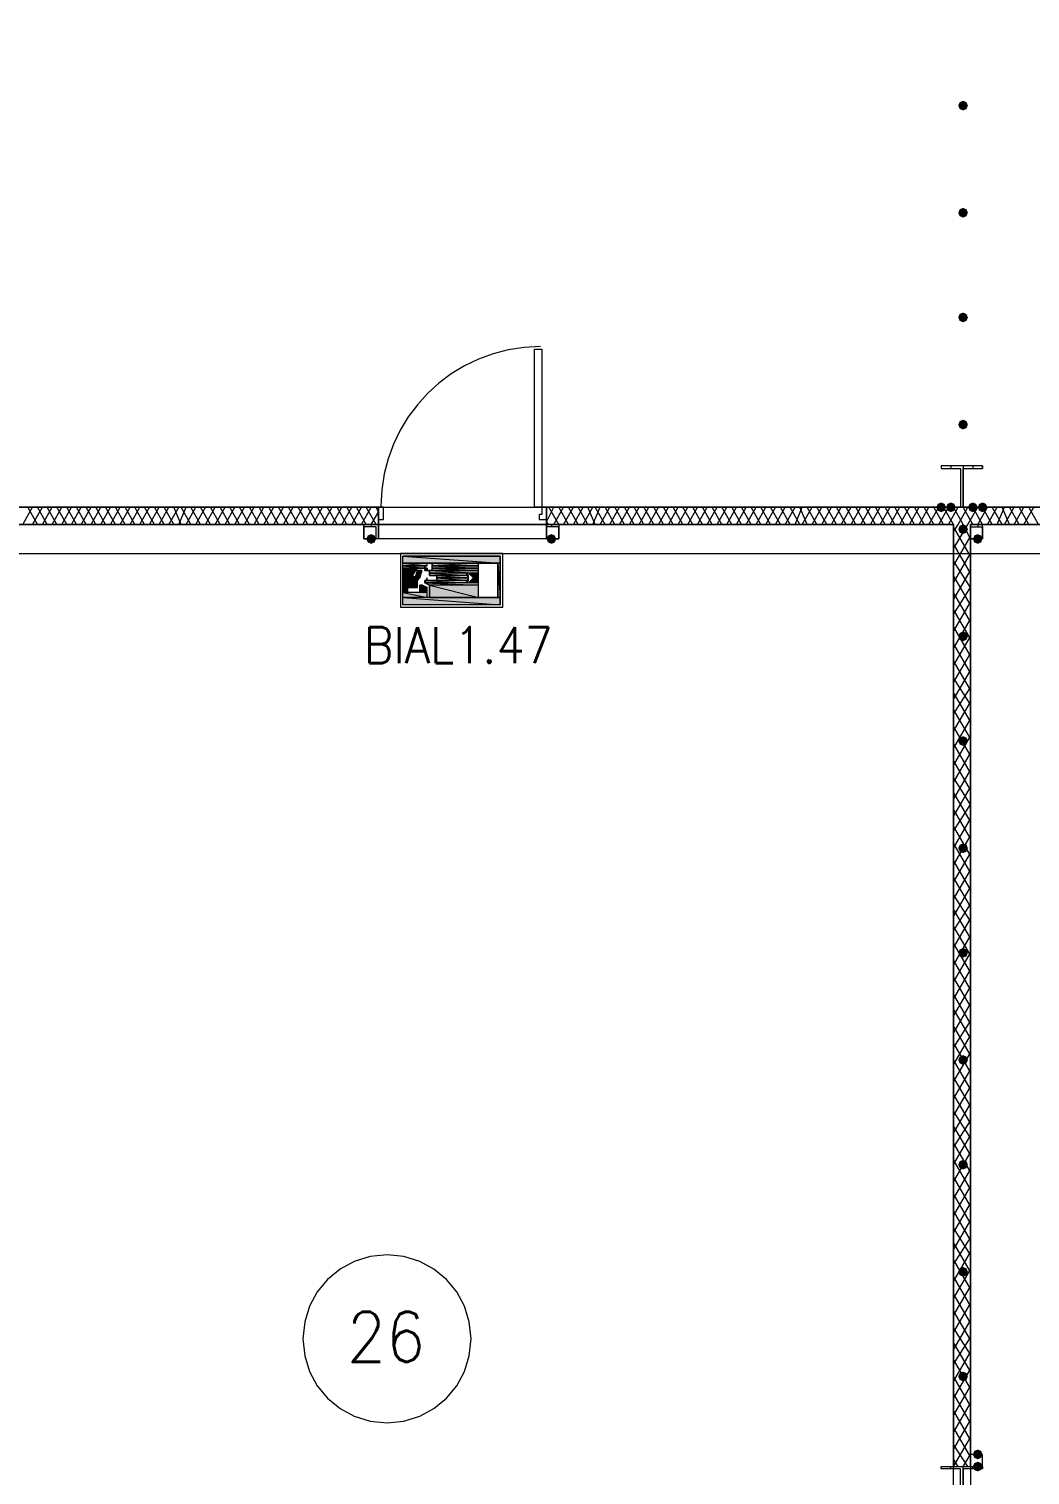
# Model space of a CAD drawing. Header units: millimetres. Extents: x 0 to 420, y 0 to 297.
# Drawn here: x 348.76 to 366.16, y 123.55 to 148.7 of the extents above; entities that cross this region are included whole.
import ezdxf

# ---------------------------------------------------------------- set-up
doc = ezdxf.new("R2010")
doc.units = ezdxf.units.MM
doc.styles.get("Standard").update_dxf_attribs({"font": 'STANDARD'})

msp = doc.modelspace()

# ---------------------------------------------------------------- hatches: boundary and pattern name
for color, points in [(7, [(365.082667, 147.362333), (365.057796, 147.302537), (364.998, 147.277667), (364.938204, 147.302537), (364.913333, 147.362333), (364.938204, 147.422129), (364.998, 147.447), (365.057796, 147.422129)]), (7, [(365.082667, 145.499667), (365.057796, 145.439871), (364.998, 145.415), (364.938204, 145.439871), (364.913333, 145.499667), (364.938204, 145.559462), (364.998, 145.584333), (365.057796, 145.559463)]), (7, [(365.082667, 143.679333), (365.057796, 143.619537), (364.998, 143.594667), (364.938204, 143.619537), (364.913333, 143.679333), (364.938204, 143.739129), (364.998, 143.764), (365.057796, 143.739129)]), (7, [(365.082667, 141.816667), (365.057796, 141.756871), (364.998, 141.732), (364.938204, 141.756871), (364.913333, 141.816667), (364.938204, 141.876462), (364.998, 141.901333), (365.057796, 141.876463)]), (7, [(364.701667, 140.377333), (364.676796, 140.317537), (364.617, 140.292667), (364.557204, 140.317537), (364.532333, 140.377333), (364.557204, 140.437129), (364.617, 140.462), (364.676796, 140.437129)]), (7, [(364.871, 140.377333), (364.846129, 140.317537), (364.786333, 140.292667), (364.726537, 140.317537), (364.701667, 140.377333), (364.726537, 140.437129), (364.786333, 140.462), (364.846129, 140.437129)]), (7, [(365.252, 140.377333), (365.227129, 140.317537), (365.167333, 140.292667), (365.107538, 140.317537), (365.082667, 140.377333), (365.107537, 140.437129), (365.167333, 140.462), (365.227129, 140.437129)]), (7, [(365.421333, 140.377333), (365.396462, 140.317537), (365.336667, 140.292667), (365.276871, 140.317537), (365.252, 140.377333), (365.276871, 140.437129), (365.336667, 140.462), (365.396462, 140.437129)]), (7, [(365.082667, 139.996333), (365.057796, 139.936537), (364.998, 139.911667), (364.938204, 139.936537), (364.913333, 139.996333), (364.938204, 140.056129), (364.998, 140.081), (365.057796, 140.056129)]), (7, [(354.795667, 139.827), (354.770796, 139.767204), (354.711, 139.742333), (354.651204, 139.767204), (354.626333, 139.827), (354.651204, 139.886796), (354.711, 139.911667), (354.770796, 139.886796)]), (7, [(357.928333, 139.827), (357.903462, 139.767204), (357.843667, 139.742333), (357.783871, 139.767204), (357.759, 139.827), (357.783871, 139.886796), (357.843667, 139.911667), (357.903462, 139.886796)]), (7, [(365.336667, 139.827), (365.311796, 139.767204), (365.252, 139.742333), (365.192204, 139.767204), (365.167333, 139.827), (365.192204, 139.886796), (365.252, 139.911667), (365.311796, 139.886796)]), (82, [(355.642334, 139.361333), (355.642334, 139.318999)]), (82, [(355.727, 139.276666), (355.769334, 139.276666)]), (82, [(355.557667, 139.022666), (355.6, 139.022666)]), (7, [(365.082667, 138.133667), (365.057796, 138.073871), (364.998, 138.049), (364.938204, 138.073871), (364.913333, 138.133667), (364.938204, 138.193462), (364.998, 138.218333), (365.057796, 138.193463)]), (7, [(365.082667, 136.313333), (365.057796, 136.253537), (364.998, 136.228667), (364.938204, 136.253537), (364.913333, 136.313333), (364.938204, 136.373129), (364.998, 136.398), (365.057796, 136.373129)]), (7, [(365.082667, 134.450667), (365.057796, 134.390871), (364.998, 134.366), (364.938204, 134.390871), (364.913333, 134.450667), (364.938204, 134.510462), (364.998, 134.535333), (365.057796, 134.510463)]), (7, [(365.082667, 132.630333), (365.057796, 132.570538), (364.998, 132.545667), (364.938204, 132.570538), (364.913333, 132.630333), (364.938204, 132.690129), (364.998, 132.715), (365.057796, 132.690129)]), (7, [(365.082667, 130.767667), (365.057796, 130.707871), (364.998, 130.683), (364.938204, 130.707871), (364.913333, 130.767667), (364.938204, 130.827462), (364.998, 130.852333), (365.057796, 130.827463)]), (7, [(365.082667, 128.947333), (365.057796, 128.887538), (364.998, 128.862667), (364.938204, 128.887538), (364.913333, 128.947333), (364.938204, 129.007129), (364.998, 129.032), (365.057796, 129.007129)]), (7, [(365.082667, 127.084667), (365.057796, 127.024871), (364.998, 127), (364.938204, 127.024871), (364.913333, 127.084667), (364.938204, 127.144462), (364.998, 127.169333), (365.057796, 127.144463)]), (7, [(365.082667, 125.264333), (365.057796, 125.204537), (364.998, 125.179667), (364.938204, 125.204537), (364.913333, 125.264333), (364.938204, 125.324129), (364.998, 125.349), (365.057796, 125.324129)]), (7, [(365.336667, 123.909667), (365.311796, 123.849871), (365.252, 123.825), (365.192204, 123.849871), (365.167333, 123.909667), (365.192204, 123.969462), (365.252, 123.994333), (365.311796, 123.969463)]), (7, [(365.336667, 123.698), (365.311796, 123.638204), (365.252, 123.613333), (365.192204, 123.638204), (365.167333, 123.698), (365.192204, 123.757796), (365.252, 123.782667), (365.311796, 123.757796)])]:
    msp.add_hatch(color=color).paths.add_polyline_path(points, flags=0)
h = msp.add_hatch(color=82)
h.paths.add_polyline_path([(356.954667, 139.530666), (355.261334, 139.530666), (356.954667, 139.403666)], flags=0)
h.paths.add_polyline_path([(355.261334, 139.530666), (356.954667, 139.403666), (355.261334, 139.403666)], flags=0)
h = msp.add_hatch(color=82)
h.paths.add_polyline_path([(355.261334, 139.403666), (356.573667, 139.403666)], flags=0)
h.paths.add_polyline_path([(356.573667, 139.403666), (355.261334, 139.403666)], flags=0)
h = msp.add_hatch(color=82)
h.paths.add_polyline_path([(355.261334, 139.403666), (355.727, 139.403666)], flags=0)
h.paths.add_polyline_path([(355.727, 139.403666), (355.261334, 139.403666)], flags=0)
h.paths.add_polyline_path([(355.727, 139.403666), (355.261334, 139.403666)], flags=0)
h.paths.add_polyline_path([(355.261334, 139.403666), (355.727, 139.403666)], flags=0)
h = msp.add_hatch(color=82)
h.paths.add_polyline_path([(355.684667, 139.403666), (355.261334, 139.403666), (355.684667, 139.361333)], flags=0)
h.paths.add_polyline_path([(355.261334, 139.403666), (355.684667, 139.361333), (355.261334, 139.361333)], flags=0)
h = msp.add_hatch(color=82)
h.paths.add_polyline_path([(355.642334, 139.361333), (355.261334, 139.361333)], flags=0)
h.paths.add_polyline_path([(355.642334, 139.361333), (355.261334, 139.361333), (355.684667, 139.361333)], flags=0)
h = msp.add_hatch(color=82)
h.paths.add_polyline_path([(355.261334, 139.361333), (355.642334, 139.361333)], flags=0)
h.paths.add_polyline_path([(355.642334, 139.361333), (355.261334, 139.361333)], flags=0)
h = msp.add_hatch(color=82)
h.paths.add_polyline_path([(355.642334, 139.361333), (355.261334, 139.361333), (355.642334, 139.318999)], flags=0)
h.paths.add_polyline_path([(355.261334, 139.361333), (355.642334, 139.318999), (355.261334, 139.318999)], flags=0)
h = msp.add_hatch(color=82)
h.paths.add_polyline_path([(355.261334, 139.318999), (355.642334, 139.318999)], flags=0)
h.paths.add_polyline_path([(355.642334, 139.318999), (355.261334, 139.318999)], flags=0)
h = msp.add_hatch(color=82)
h.paths.add_polyline_path([(355.515334, 139.318999), (355.261334, 139.318999), (355.430667, 139.191999)], flags=0)
h.paths.add_polyline_path([(355.261334, 139.318999), (355.430667, 139.191999), (355.261334, 139.191999)], flags=0)
h = msp.add_hatch(color=82)
h.paths.add_polyline_path([(355.642334, 139.318999), (355.684667, 139.318999)], flags=0)
h.paths.add_polyline_path([(355.684667, 139.318999), (355.642334, 139.318999)], flags=0)
h.paths.add_polyline_path([(355.684667, 139.318999), (355.642334, 139.318999)], flags=0)
h.paths.add_polyline_path([(355.642334, 139.318999), (355.684667, 139.318999)], flags=0)
h.paths.add_polyline_path([(355.684667, 139.318999), (355.642334, 139.318999)], flags=0)
h.paths.add_polyline_path([(355.684667, 139.318999), (355.642334, 139.318999)], flags=0)
h = msp.add_hatch(color=82)
h.paths.add_polyline_path([(355.684667, 139.318999), (355.642334, 139.318999), (355.684667, 139.276666)], flags=0)
h.paths.add_polyline_path([(355.642334, 139.318999), (355.684667, 139.276666), (355.642334, 139.276666)], flags=0)
h = msp.add_hatch(color=82)
h.paths.add_polyline_path([(355.684667, 139.318999), (355.684667, 139.276666)], flags=0)
h.paths.add_polyline_path([(355.684667, 139.276666), (355.684667, 139.318999)], flags=0)
h = msp.add_hatch(color=82)
h.paths.add_polyline_path([(355.727, 139.403666), (356.573667, 139.403666)], flags=0)
h.paths.add_polyline_path([(356.573667, 139.403666), (355.727, 139.403666)], flags=0)
h = msp.add_hatch(color=82)
h.paths.add_polyline_path([(355.727, 139.403666), (356.573667, 139.403666)], flags=0)
h.paths.add_polyline_path([(356.573667, 139.403666), (355.727, 139.403666)], flags=0)
h = msp.add_hatch(color=82)
h.paths.add_polyline_path([(355.769334, 139.403666), (356.573667, 139.403666)], flags=0)
h.paths.add_polyline_path([(356.573667, 139.403666), (355.769334, 139.403666)], flags=0)
h = msp.add_hatch(color=82)
h.paths.add_polyline_path([(356.573667, 139.403666), (355.769334, 139.403666), (356.573667, 139.361333)], flags=0)
h.paths.add_polyline_path([(355.769334, 139.403666), (356.573667, 139.361333), (355.769334, 139.361333)], flags=0)
h = msp.add_hatch(color=82)
h.paths.add_polyline_path([(355.769334, 139.361333), (356.573667, 139.361333)], flags=0)
h.paths.add_polyline_path([(356.573667, 139.361333), (355.769334, 139.361333)], flags=0)
h = msp.add_hatch(color=82)
h.paths.add_polyline_path([(355.769334, 139.361333), (356.573667, 139.361333)], flags=0)
h.paths.add_polyline_path([(356.573667, 139.361333), (355.769334, 139.361333)], flags=0)
h = msp.add_hatch(color=82)
h.paths.add_polyline_path([(355.769334, 139.361333), (356.573667, 139.361333)], flags=0)
h.paths.add_polyline_path([(356.573667, 139.361333), (355.769334, 139.361333)], flags=0)
h = msp.add_hatch(color=82)
h.paths.add_polyline_path([(356.573667, 139.361333), (355.769334, 139.361333), (356.573667, 139.318999)], flags=0)
h.paths.add_polyline_path([(355.769334, 139.361333), (356.573667, 139.318999), (355.769334, 139.318999)], flags=0)
h = msp.add_hatch(color=82)
h.paths.add_polyline_path([(355.769334, 139.318999), (356.573667, 139.318999)], flags=0)
h.paths.add_polyline_path([(356.573667, 139.318999), (355.769334, 139.318999)], flags=0)
h = msp.add_hatch(color=82)
h.paths.add_polyline_path([(355.769334, 139.318999), (356.573667, 139.318999)], flags=0)
h.paths.add_polyline_path([(356.573667, 139.318999), (355.769334, 139.318999)], flags=0)
h = msp.add_hatch(color=82)
h.paths.add_polyline_path([(355.769334, 139.318999), (356.573667, 139.318999)], flags=0)
h.paths.add_polyline_path([(356.573667, 139.318999), (355.769334, 139.318999)], flags=0)
h = msp.add_hatch(color=82)
h.paths.add_polyline_path([(355.769334, 139.318999), (356.573667, 139.318999)], flags=0)
h.paths.add_polyline_path([(356.573667, 139.318999), (355.769334, 139.318999)], flags=0)
h = msp.add_hatch(color=82)
h.paths.add_polyline_path([(355.769334, 139.318999), (356.573667, 139.318999)], flags=0)
h.paths.add_polyline_path([(356.573667, 139.318999), (355.769334, 139.318999)], flags=0)
h = msp.add_hatch(color=82)
h.paths.add_polyline_path([(356.573667, 139.318999), (355.769334, 139.318999), (356.573667, 139.276666)], flags=0)
h.paths.add_polyline_path([(355.769334, 139.318999), (356.573667, 139.276666), (355.769334, 139.276666)], flags=0)
h = msp.add_hatch(color=82)
h.paths.add_polyline_path([(355.769334, 139.318999), (355.769334, 139.276666)], flags=0)
h.paths.add_polyline_path([(355.769334, 139.276666), (355.769334, 139.318999)], flags=0)
h = msp.add_hatch(color=82)
h.paths.add_polyline_path([(356.954667, 139.403666), (356.912334, 139.403666), (356.954667, 138.810999)], flags=0)
h.paths.add_polyline_path([(356.912334, 139.403666), (356.954667, 138.810999), (356.912334, 138.810999)], flags=0)
h = msp.add_hatch(color=82)
h.paths.add_polyline_path([(355.430667, 139.191999), (355.261334, 139.191999), (355.473, 139.149666)], flags=0)
h.paths.add_polyline_path([(355.261334, 139.191999), (355.473, 139.149666), (355.261334, 139.149666)], flags=0)
h = msp.add_hatch(color=82)
h.paths.add_polyline_path([(355.557667, 139.149666), (355.261334, 139.149666), (355.515334, 139.107333)], flags=0)
h.paths.add_polyline_path([(355.261334, 139.149666), (355.515334, 139.107333), (355.261334, 139.107333)], flags=0)
h = msp.add_hatch(color=82)
h.paths.add_polyline_path([(355.515334, 139.107333), (355.261334, 139.107333), (355.515334, 138.980333)], flags=0)
h.paths.add_polyline_path([(355.261334, 139.107333), (355.515334, 138.980333), (355.261334, 138.980333)], flags=0)
h = msp.add_hatch(color=82)
h.paths.add_polyline_path([(355.6, 139.276666), (355.515334, 139.276666), (355.557667, 139.149666)], flags=0)
h.paths.add_polyline_path([(355.515334, 139.276666), (355.557667, 139.149666), (355.473, 139.149666)], flags=0)
h = msp.add_hatch(color=82)
h.paths.add_polyline_path([(355.642334, 139.276666), (355.684667, 139.276666)], flags=0)
h.paths.add_polyline_path([(355.684667, 139.276666), (355.642334, 139.276666)], flags=0)
h = msp.add_hatch(color=82)
h.paths.add_polyline_path([(355.642334, 139.276666), (355.684667, 139.276666)], flags=0)
h.paths.add_polyline_path([(355.684667, 139.276666), (355.642334, 139.276666)], flags=0)
h = msp.add_hatch(color=82)
h.paths.add_polyline_path([(355.642334, 139.276666), (355.684667, 139.276666)], flags=0)
h.paths.add_polyline_path([(355.684667, 139.276666), (355.642334, 139.276666)], flags=0)
h = msp.add_hatch(color=82)
h.paths.add_polyline_path([(356.404334, 139.107333), (355.642334, 139.107333), (356.362, 139.064999)], flags=0)
h.paths.add_polyline_path([(355.642334, 139.107333), (356.362, 139.064999), (355.642334, 139.064999)], flags=0)
h = msp.add_hatch(color=82)
h.paths.add_polyline_path([(356.573667, 139.064999), (355.642334, 139.064999), (356.573667, 139.022666)], flags=0)
h.paths.add_polyline_path([(355.642334, 139.064999), (356.573667, 139.022666), (355.727, 139.022666)], flags=0)
h = msp.add_hatch(color=82)
h.paths.add_polyline_path([(355.684667, 139.276666), (356.573667, 139.276666)], flags=0)
h.paths.add_polyline_path([(356.573667, 139.276666), (355.684667, 139.276666)], flags=0)
h = msp.add_hatch(color=82)
h.paths.add_polyline_path([(355.727, 139.276666), (356.573667, 139.276666)], flags=0)
h.paths.add_polyline_path([(356.573667, 139.276666), (355.727, 139.276666)], flags=0)
h = msp.add_hatch(color=82)
h.paths.add_polyline_path([(356.573667, 139.276666), (355.727, 139.276666), (356.573667, 139.234333)], flags=0)
h.paths.add_polyline_path([(355.727, 139.276666), (356.573667, 139.234333), (355.727, 139.234333)], flags=0)
h = msp.add_hatch(color=82)
h.paths.add_polyline_path([(356.362, 139.234333), (355.727, 139.234333), (356.404334, 139.191999)], flags=0)
h.paths.add_polyline_path([(355.727, 139.234333), (356.404334, 139.191999), (355.727, 139.191999)], flags=0)
h = msp.add_hatch(color=82)
h.paths.add_polyline_path([(355.769334, 139.276666), (356.573667, 139.276666)], flags=0)
h.paths.add_polyline_path([(356.573667, 139.276666), (355.769334, 139.276666)], flags=0)
h = msp.add_hatch(color=82)
h.paths.add_polyline_path([(355.769334, 139.276666), (356.573667, 139.276666)], flags=0)
h.paths.add_polyline_path([(356.573667, 139.276666), (355.769334, 139.276666)], flags=0)
h = msp.add_hatch(color=82)
h.paths.add_polyline_path([(355.769334, 139.276666), (356.573667, 139.276666)], flags=0)
h.paths.add_polyline_path([(356.573667, 139.276666), (355.769334, 139.276666)], flags=0)
h = msp.add_hatch(color=82)
h.paths.add_polyline_path([(356.404334, 139.191999), (355.854, 139.191999), (356.404334, 139.149666)], flags=0)
h.paths.add_polyline_path([(355.854, 139.191999), (356.404334, 139.149666), (355.854, 139.149666)], flags=0)
h = msp.add_hatch(color=82)
h.paths.add_polyline_path([(355.854, 139.149666), (355.896334, 139.149666)], flags=0)
h.paths.add_polyline_path([(355.896334, 139.149666), (355.854, 139.149666)], flags=0)
h = msp.add_hatch(color=82)
h.paths.add_polyline_path([(356.404334, 139.149666), (355.854, 139.149666), (356.404334, 139.107333)], flags=0)
h.paths.add_polyline_path([(355.854, 139.149666), (356.404334, 139.107333), (355.854, 139.107333)], flags=0)
h = msp.add_hatch(color=82)
h.paths.add_polyline_path([(356.573667, 139.234333), (356.404334, 139.234333), (356.573667, 139.149666)], flags=0)
h.paths.add_polyline_path([(356.404334, 139.234333), (356.573667, 139.149666), (356.489, 139.149666)], flags=0)
h = msp.add_hatch(color=82)
h.paths.add_polyline_path([(356.573667, 139.149666), (356.489, 139.149666), (356.573667, 139.064999)], flags=0)
h.paths.add_polyline_path([(356.489, 139.149666), (356.573667, 139.064999), (356.404334, 139.064999)], flags=0)
h = msp.add_hatch(color=82)
h.paths.add_polyline_path([(355.346, 138.980333), (355.261334, 138.980333), (355.346, 138.895666)], flags=0)
h.paths.add_polyline_path([(355.261334, 138.980333), (355.346, 138.895666), (355.261334, 138.895666)], flags=0)
h = msp.add_hatch(color=82)
h.paths.add_polyline_path([(355.684667, 138.895666), (355.261334, 138.895666), (355.684667, 138.810999)], flags=0)
h.paths.add_polyline_path([(355.261334, 138.895666), (355.684667, 138.810999), (355.261334, 138.810999)], flags=0)
h = msp.add_hatch(color=82)
h.paths.add_polyline_path([(356.954667, 138.810999), (355.261334, 138.810999), (356.954667, 138.683999)], flags=0)
h.paths.add_polyline_path([(355.261334, 138.810999), (356.954667, 138.683999), (355.261334, 138.683999)], flags=0)
h = msp.add_hatch(color=82)
h.paths.add_polyline_path([(355.6, 139.022666), (355.557667, 139.022666), (355.684667, 138.980333)], flags=0)
h.paths.add_polyline_path([(355.557667, 139.022666), (355.684667, 138.980333), (355.557667, 138.980333)], flags=0)
h = msp.add_hatch(color=82)
h.paths.add_polyline_path([(355.684667, 138.980333), (355.557667, 138.980333), (355.684667, 138.895666)], flags=0)
h.paths.add_polyline_path([(355.557667, 138.980333), (355.684667, 138.895666), (355.557667, 138.895666)], flags=0)
h = msp.add_hatch(color=82)
h.paths.add_polyline_path([(356.573667, 139.022666), (355.727, 139.022666), (356.573667, 138.810999)], flags=0)
h.paths.add_polyline_path([(355.727, 139.022666), (356.573667, 138.810999), (355.727, 138.810999)], flags=0)
h = msp.add_hatch(color=82)
h.paths.add_polyline_path([(355.727, 138.810999), (356.954667, 138.810999)], flags=0)
h.paths.add_polyline_path([(356.954667, 138.810999), (355.727, 138.810999)], flags=0)

# ---------------------------------------------------------------- linework, layer by layer
at = {"color": 5, "lineweight": 0}
msp.add_lwpolyline([(124.290668, 139.572999), (235.669667, 139.572999), (242.146667, 139.572999), (242.146667, 143.086666), (261.831667, 143.086666), (261.831667, 139.572999), (374.607667, 139.572999), (379.857, 139.572999), (379.857, 188.467999), (268.224001, 188.467999), (261.958667, 188.467999), (261.958667, 184.869666)], dxfattribs=at)
at = {"color": 8, "lineweight": 0}
msp.add_lwpolyline([(381.719667, 140.377333), (381.719667, 187.452), (260.265333, 187.452), (260.265333, 140.377333)], close=True, dxfattribs=at)
at = {"color": 7, "lineweight": 0}
for points in [[(357.653167, 143.171333), (357.369658, 143.157018), (357.09434, 143.115), (356.828605, 143.046674), (356.573849, 142.953432), (356.331463, 142.83667), (356.102843, 142.697781), (355.889381, 142.538158), (355.692472, 142.359195), (355.513509, 142.162286), (355.353886, 141.948824), (355.214996, 141.720204), (355.098234, 141.477818), (355.004993, 141.223061), (354.936667, 140.957327), (354.894649, 140.682009), (354.880333, 140.3985)], [(364.617, 141.097), (364.617, 141.054667)], [(364.786333, 141.097), (364.786333, 141.054667)], [(364.998, 141.097), (364.998, 140.377333)], [(365.167333, 141.097), (365.167333, 141.054667)], [(365.336667, 141.097), (365.336667, 141.054667)], [(354.838, 140.377333), (340.36, 140.377333)], [(348.657333, 140.081), (348.826667, 140.377333)], [(348.911333, 140.081), (348.742, 140.377333)], [(348.826667, 140.081), (348.996, 140.377333)], [(349.080667, 140.081), (348.911333, 140.377333)], [(348.996, 140.081), (349.165333, 140.377333)], [(349.25, 140.081), (349.080667, 140.377333)], [(349.165333, 140.081), (349.334667, 140.377333)], [(349.419333, 140.081), (349.25, 140.377333)], [(349.334667, 140.081), (349.504, 140.377333)], [(349.588667, 140.081), (349.419333, 140.377333)], [(349.504, 140.081), (349.673333, 140.377333)], [(349.758, 140.081), (349.588667, 140.377333)], [(349.673333, 140.081), (349.842667, 140.377333)], [(349.927333, 140.081), (349.758, 140.377333)], [(349.842667, 140.081), (350.012, 140.377333)], [(350.096667, 140.081), (349.927333, 140.377333)], [(350.012, 140.081), (350.181333, 140.377333)], [(350.266, 140.081), (350.096667, 140.377333)], [(350.181333, 140.081), (350.350667, 140.377333)], [(350.435333, 140.081), (350.266, 140.377333)], [(350.350667, 140.081), (350.52, 140.377333)], [(350.604667, 140.081), (350.435333, 140.377333)], [(350.52, 140.081), (350.689333, 140.377333)], [(350.774, 140.081), (350.604667, 140.377333)], [(350.689333, 140.081), (350.858667, 140.377333)], [(350.943333, 140.081), (350.774, 140.377333)], [(350.858667, 140.081), (351.028, 140.377333)], [(351.112667, 140.081), (350.943333, 140.377333)], [(351.028, 140.081), (351.197333, 140.377333)], [(351.282, 140.081), (351.112667, 140.377333)], [(351.197333, 140.081), (351.366667, 140.377333)], [(351.409, 140.081), (351.282, 140.377333)], [(351.366667, 140.081), (351.493667, 140.377333)], [(351.578333, 140.081), (351.409, 140.377333)], [(351.493667, 140.081), (351.663, 140.377333)], [(351.747667, 140.081), (351.578333, 140.377333)], [(351.663, 140.081), (351.832333, 140.377333)], [(351.917, 140.081), (351.747667, 140.377333)], [(351.832333, 140.081), (352.001667, 140.377333)], [(352.086333, 140.081), (351.917, 140.377333)], [(352.001667, 140.081), (352.171, 140.377333)], [(352.255667, 140.081), (352.086333, 140.377333)], [(352.171, 140.081), (352.340333, 140.377333)], [(352.425, 140.081), (352.255667, 140.377333)], [(352.340333, 140.081), (352.509667, 140.377333)], [(352.594333, 140.081), (352.425, 140.377333)], [(352.509667, 140.081), (352.679, 140.377333)], [(352.763667, 140.081), (352.594333, 140.377333)], [(352.679, 140.081), (352.848333, 140.377333)], [(352.933, 140.081), (352.763667, 140.377333)], [(352.848333, 140.081), (353.017667, 140.377333)], [(353.102333, 140.081), (352.933, 140.377333)], [(353.017667, 140.081), (353.187, 140.377333)], [(353.271667, 140.081), (353.102333, 140.377333)], [(353.187, 140.081), (353.356333, 140.377333)], [(353.441, 140.081), (353.271667, 140.377333)], [(353.356333, 140.081), (353.525667, 140.377333)], [(353.610333, 140.081), (353.441, 140.377333)], [(353.525667, 140.081), (353.695, 140.377333)], [(353.779667, 140.081), (353.610333, 140.377333)], [(353.695, 140.081), (353.864333, 140.377333)], [(353.949, 140.081), (353.779667, 140.377333)], [(353.864333, 140.081), (354.033667, 140.377333)], [(354.118333, 140.081), (353.949, 140.377333)], [(354.033667, 140.081), (354.203, 140.377333)], [(354.287667, 140.081), (354.118333, 140.377333)], [(354.203, 140.081), (354.372333, 140.377333)], [(354.457, 140.081), (354.287667, 140.377333)], [(354.372333, 140.081), (354.541667, 140.377333)], [(354.626333, 140.081), (354.457, 140.377333)], [(354.541667, 140.081), (354.711, 140.377333)], [(354.795667, 140.081), (354.626333, 140.377333)], [(354.838, 140.292667), (354.795667, 140.377333)], [(354.838, 140.377333), (354.838, 140.165667), (354.838, 140.081)], [(354.838, 140.081), (354.838, 140.165667), (354.838, 140.377333), (354.838, 140.165667)], [(357.759, 140.123333), (357.886, 140.377333)], [(357.759, 140.377333), (357.759, 140.165667), (357.759, 140.081)], [(357.759, 140.081), (357.759, 140.165667), (357.759, 140.377333), (357.759, 140.165667)], [(372.194667, 140.377333), (357.759, 140.377333)], [(357.970667, 140.081), (357.801333, 140.377333)], [(357.886, 140.081), (358.055333, 140.377333)], [(358.14, 140.081), (357.970667, 140.377333)], [(358.055333, 140.081), (358.224667, 140.377333)], [(358.309333, 140.081), (358.14, 140.377333)], [(358.224667, 140.081), (358.394, 140.377333)], [(358.478667, 140.081), (358.309333, 140.377333)], [(358.394, 140.081), (358.563333, 140.377333)], [(358.605667, 140.081), (358.478667, 140.377333)], [(358.563333, 140.081), (358.690333, 140.377333)], [(358.775, 140.081), (358.605667, 140.377333)], [(358.690333, 140.081), (358.859667, 140.377333)], [(358.944333, 140.081), (358.775, 140.377333)], [(358.859667, 140.081), (359.029, 140.377333)], [(359.113667, 140.081), (358.944333, 140.377333)], [(359.029, 140.081), (359.198333, 140.377333)], [(359.283, 140.081), (359.113667, 140.377333)], [(359.198333, 140.081), (359.367667, 140.377333)], [(359.452333, 140.081), (359.283, 140.377333)], [(359.367667, 140.081), (359.537, 140.377333)], [(359.621667, 140.081), (359.452333, 140.377333)], [(359.537, 140.081), (359.706333, 140.377333)], [(359.791, 140.081), (359.621667, 140.377333)], [(359.706333, 140.081), (359.875667, 140.377333)], [(359.960333, 140.081), (359.791, 140.377333)], [(359.875667, 140.081), (360.045, 140.377333)], [(360.129667, 140.081), (359.960333, 140.377333)], [(360.045, 140.081), (360.214333, 140.377333)], [(360.299, 140.081), (360.129667, 140.377333)], [(360.214333, 140.081), (360.383667, 140.377333)], [(360.468333, 140.081), (360.299, 140.377333)], [(360.383667, 140.081), (360.553, 140.377333)], [(360.637667, 140.081), (360.468333, 140.377333)], [(360.553, 140.081), (360.722333, 140.377333)], [(360.807, 140.081), (360.637667, 140.377333)], [(360.722333, 140.081), (360.891667, 140.377333)], [(360.976333, 140.081), (360.807, 140.377333)], [(360.891667, 140.081), (361.061, 140.377333)], [(361.145667, 140.081), (360.976333, 140.377333)], [(361.061, 140.081), (361.230333, 140.377333)], [(361.315, 140.081), (361.145667, 140.377333)], [(361.230333, 140.081), (361.399667, 140.377333)], [(361.484333, 140.081), (361.315, 140.377333)], [(361.399667, 140.081), (361.569, 140.377333)], [(361.653667, 140.081), (361.484333, 140.377333)], [(361.569, 140.081), (361.738333, 140.377333)], [(361.823, 140.081), (361.653667, 140.377333)], [(361.738333, 140.081), (361.907667, 140.377333)], [(361.992333, 140.081), (361.823, 140.377333)], [(361.907667, 140.081), (362.077, 140.377333)], [(362.161667, 140.081), (361.992333, 140.377333)], [(362.077, 140.081), (362.204, 140.377333)], [(362.288667, 140.081), (362.161667, 140.377333)], [(362.204, 140.081), (362.373333, 140.377333)], [(362.458, 140.081), (362.288667, 140.377333)], [(362.373333, 140.081), (362.542667, 140.377333)], [(362.627333, 140.081), (362.458, 140.377333)], [(362.542667, 140.081), (362.712, 140.377333)], [(362.796667, 140.081), (362.627333, 140.377333)], [(362.712, 140.081), (362.881333, 140.377333)], [(362.966, 140.081), (362.796667, 140.377333)], [(362.881333, 140.081), (363.050667, 140.377333)], [(363.135333, 140.081), (362.966, 140.377333)], [(363.050667, 140.081), (363.22, 140.377333)], [(363.304667, 140.081), (363.135333, 140.377333)], [(363.22, 140.081), (363.389333, 140.377333)], [(363.474, 140.081), (363.304667, 140.377333)], [(363.389333, 140.081), (363.558667, 140.377333)], [(363.643333, 140.081), (363.474, 140.377333)], [(363.558667, 140.081), (363.728, 140.377333)], [(363.812667, 140.081), (363.643333, 140.377333)], [(363.728, 140.081), (363.897333, 140.377333)], [(363.982, 140.081), (363.812667, 140.377333)], [(363.897333, 140.081), (364.066667, 140.377333)], [(364.151333, 140.081), (363.982, 140.377333)], [(364.066667, 140.081), (364.236, 140.377333)], [(364.320667, 140.081), (364.151333, 140.377333)], [(364.236, 140.081), (364.405333, 140.377333)], [(364.49, 140.081), (364.320667, 140.377333)], [(364.405333, 140.081), (364.574667, 140.377333)], [(364.659333, 140.081), (364.49, 140.377333)], [(364.574667, 140.081), (364.744, 140.377333)], [(364.828667, 140.081), (364.659333, 140.377333)], [(364.744, 140.081), (364.913333, 140.377333)], [(364.998, 140.081), (364.828667, 140.377333)], [(364.913333, 140.081), (365.082667, 140.377333)], [(365.167333, 140.081), (364.998, 140.377333)], [(365.082667, 140.081), (365.252, 140.377333)], [(365.336667, 140.081), (365.167333, 140.377333)], [(365.252, 140.081), (365.421333, 140.377333)], [(365.506, 140.081), (365.336667, 140.377333)], [(365.421333, 140.081), (365.590667, 140.377333)], [(365.675333, 140.081), (365.506, 140.377333)], [(365.590667, 140.081), (365.717667, 140.377333)], [(365.802333, 140.081), (365.675333, 140.377333)], [(365.717667, 140.081), (365.887, 140.377333)], [(365.971667, 140.081), (365.802333, 140.377333)], [(365.887, 140.081), (366.056333, 140.377333)], [(366.141, 140.081), (365.971667, 140.377333)], [(366.056333, 140.081), (366.225667, 140.377333)], [(366.310333, 140.081), (366.141, 140.377333)], [(347.726, 140.081), (354.838, 140.081)], [(354.711, 140.081), (354.838, 140.292667)], [(354.711, 140.081), (354.711, 140.038667)], [(354.838, 139.954), (354.838, 140.081), (356.277333, 140.081)], [(356.277333, 140.081), (357.759, 140.081), (357.759, 139.954)], [(357.801333, 140.081), (357.759, 140.123333)], [(357.759, 140.081), (364.828667, 140.081)], [(357.843667, 140.081), (357.843667, 140.038667)], [(364.828667, 139.954), (364.913333, 140.081)], [(364.828667, 139.657667), (365.082667, 140.081)], [(364.828667, 140.081), (364.828667, 123.698), (365.125, 123.698), (365.125, 140.081)], [(365.125, 139.827), (364.998, 140.081)], [(365.125, 140.081), (372.194667, 140.081)], [(365.252, 140.081), (365.252, 140.038667)], [(356.277333, 139.827), (354.838, 139.827), (354.838, 139.954)], [(357.759, 139.954), (357.759, 139.827), (356.277333, 139.827)], [(365.125, 139.530667), (364.828667, 140.038667)], [(364.828667, 139.361333), (365.125, 139.869333)], [(365.125, 139.234333), (364.828667, 139.742333)], [(364.828667, 139.065), (365.125, 139.573)], [(365.125, 138.980333), (364.828667, 139.446)], [(364.828667, 138.768667), (365.125, 139.276667)], [(365.125, 138.684), (364.828667, 139.192)], [(364.828667, 138.514667), (365.125, 138.980333)], [(365.125, 138.387667), (364.828667, 138.895667)], [(364.828667, 138.218333), (365.125, 138.726333)], [(365.125, 138.091333), (364.828667, 138.599333)], [(364.828667, 137.922), (365.125, 138.43)], [(365.125, 137.795), (364.828667, 138.303)], [(364.828667, 137.625667), (365.125, 138.133667)], [(365.125, 137.498667), (364.828667, 138.006667)], [(364.828667, 137.329333), (365.125, 137.837333)], [(365.125, 137.202333), (364.828667, 137.710333)], [(364.828667, 137.033), (365.125, 137.541)], [(365.125, 136.948333), (364.828667, 137.414)], [(364.828667, 136.779), (365.125, 137.244667)], [(365.125, 136.652), (364.828667, 137.16)], [(364.828667, 136.482667), (365.125, 136.990667)], [(365.125, 136.355667), (364.828667, 136.863667)], [(364.828667, 136.186333), (365.125, 136.694333)], [(365.125, 136.059333), (364.828667, 136.567333)], [(364.828667, 135.89), (365.125, 136.398)], [(365.125, 135.763), (364.828667, 136.271)], [(364.828667, 135.593667), (365.125, 136.101667)], [(365.125, 135.466667), (364.828667, 135.974667)], [(364.828667, 135.297333), (365.125, 135.805333)], [(365.125, 135.212667), (364.828667, 135.678333)], [(364.828667, 135.001), (365.125, 135.509)], [(365.125, 134.916333), (364.828667, 135.424333)], [(364.828667, 134.747), (365.125, 135.212667)], [(365.125, 134.62), (364.828667, 135.128)], [(364.828667, 134.450667), (365.125, 134.958667)], [(365.125, 134.323667), (364.828667, 134.831667)], [(364.828667, 134.154333), (365.125, 134.662333)], [(365.125, 134.027333), (364.828667, 134.535333)], [(364.828667, 133.858), (365.125, 134.366)], [(365.125, 133.731), (364.828667, 134.239)], [(364.828667, 133.561667), (365.125, 134.069667)], [(365.125, 133.434667), (364.828667, 133.942667)], [(364.828667, 133.265333), (365.125, 133.773333)], [(365.125, 133.180667), (364.828667, 133.646333)], [(364.828667, 133.011333), (365.125, 133.477)], [(365.125, 132.884333), (364.828667, 133.392333)], [(364.828667, 132.715), (365.125, 133.223)], [(365.125, 132.588), (364.828667, 133.096)], [(364.828667, 132.418667), (365.125, 132.926667)], [(365.125, 132.291667), (364.828667, 132.799667)], [(364.828667, 132.122333), (365.125, 132.630333)], [(365.125, 131.995333), (364.828667, 132.503333)], [(364.828667, 131.826), (365.125, 132.334)], [(365.125, 131.699), (364.828667, 132.207)], [(364.828667, 131.529667), (365.125, 132.037667)], [(365.125, 131.402667), (364.828667, 131.910667)], [(364.828667, 131.233333), (365.125, 131.741333)], [(365.125, 131.148667), (364.828667, 131.656667)], [(364.828667, 130.979333), (365.125, 131.445)], [(365.125, 130.852333), (364.828667, 131.360333)], [(364.828667, 130.683), (365.125, 131.191)], [(365.125, 130.556), (364.828667, 131.064)], [(364.828667, 130.386667), (365.125, 130.894667)], [(365.125, 130.259667), (364.828667, 130.767667)], [(364.828667, 130.090333), (365.125, 130.598333)], [(365.125, 129.963333), (364.828667, 130.471333)], [(364.828667, 129.794), (365.125, 130.302)], [(365.125, 129.667), (364.828667, 130.175)], [(364.828667, 129.497667), (365.125, 130.005667)], [(365.125, 129.413), (364.828667, 129.878667)], [(364.828667, 129.243667), (365.125, 129.709333)], [(365.125, 129.116667), (364.828667, 129.624667)], [(364.828667, 128.947333), (365.125, 129.455333)], [(365.125, 128.820333), (364.828667, 129.328333)], [(364.828667, 128.651), (365.125, 129.159)], [(365.125, 128.524), (364.828667, 129.032)], [(364.828667, 128.354667), (365.125, 128.862667)], [(365.125, 128.227667), (364.828667, 128.735667)], [(364.828667, 128.058333), (365.125, 128.566333)], [(365.125, 127.931333), (364.828667, 128.439333)], [(364.828667, 127.762), (365.125, 128.27)], [(365.125, 127.635), (364.828667, 128.143)], [(364.828667, 127.465667), (365.125, 127.973667)], [(365.125, 127.381), (364.828667, 127.846667)], [(364.828667, 127.211667), (365.125, 127.677333)], [(365.125, 127.084667), (364.828667, 127.592667)], [(356.446667, 125.9205), (356.416995, 126.214844), (356.331894, 126.488996), (356.197238, 126.737083), (356.018899, 126.953232), (355.802749, 127.131572), (355.554662, 127.266228), (355.28051, 127.351328), (354.986167, 127.381), (354.691823, 127.351328), (354.417671, 127.266228), (354.169584, 127.131572), (353.953434, 126.953232), (353.775095, 126.737083), (353.640439, 126.488996), (353.555339, 126.214844), (353.525667, 125.9205)], [(364.828667, 126.915333), (365.125, 127.423333)], [(365.125, 126.788333), (364.828667, 127.296333)], [(364.828667, 126.619), (365.125, 127.127)], [(365.125, 126.492), (364.828667, 127)], [(364.828667, 126.322667), (365.125, 126.830667)], [(365.125, 126.195667), (364.828667, 126.703667)], [(364.828667, 126.026333), (365.125, 126.534333)], [(365.125, 125.899333), (364.828667, 126.407333)], [(364.828667, 125.73), (365.125, 126.238)], [(365.125, 125.645333), (364.828667, 126.111)], [(353.525667, 125.9205), (353.555339, 125.626156), (353.640439, 125.352004), (353.775095, 125.103917), (353.953434, 124.887768), (354.169584, 124.709428), (354.417671, 124.574772), (354.691823, 124.489672), (354.986167, 124.46), (355.28051, 124.489672), (355.554662, 124.574772), (355.802749, 124.709428), (356.018899, 124.887768), (356.197238, 125.103917), (356.331894, 125.352004), (356.416995, 125.626156), (356.446667, 125.9205)], [(364.828667, 125.476), (365.125, 125.941667)], [(365.125, 125.349), (364.828667, 125.857)], [(364.828667, 125.179667), (365.125, 125.687667)], [(365.125, 125.052667), (364.828667, 125.560667)], [(364.828667, 124.883333), (365.125, 125.391333)], [(365.125, 124.756333), (364.828667, 125.264333)], [(364.828667, 124.587), (365.125, 125.095)], [(365.125, 124.46), (364.828667, 124.968)], [(364.828667, 124.290667), (365.125, 124.798667)], [(365.125, 124.163667), (364.828667, 124.671667)], [(364.828667, 123.994333), (365.125, 124.502333)], [(365.125, 123.867333), (364.828667, 124.375333)], [(364.828667, 123.698), (365.125, 124.206)], [(365.082667, 123.698), (364.828667, 124.079)], [(364.913333, 123.698), (364.828667, 123.825)], [(364.998, 123.698), (365.125, 123.909667)], [(364.617, 123.655667), (364.617, 123.698)], [(364.786333, 123.655667), (364.786333, 123.698)], [(364.998, 122.978333), (364.998, 123.698)], [(365.167333, 123.655667), (365.167333, 123.698)], [(365.336667, 123.655667), (365.336667, 123.698)]]:
    msp.add_lwpolyline(points, dxfattribs=at)
for points in [[(357.674333, 143.129), (357.674333, 140.377333), (357.547333, 140.377333), (357.547333, 143.129)], [(365.336667, 141.097), (364.617, 141.097), (364.617, 141.054667), (364.955667, 141.054667), (364.955667, 140.377333), (364.617, 140.377333), (365.336667, 140.377333), (364.998, 140.377333), (364.998, 141.054667), (365.336667, 141.054667)], [(354.922667, 140.165667), (354.922667, 140.250333), (354.922667, 140.377333), (354.838, 140.377333), (354.838, 140.165667)], [(357.759, 140.165667), (357.759, 140.377333), (357.674333, 140.377333), (357.674333, 140.250333), (357.632, 140.250333), (357.632, 140.165667)], [(354.584, 140.081), (354.838, 140.081), (354.838, 139.827), (354.584, 139.827)], [(357.759, 140.081), (357.970667, 140.081), (357.970667, 139.827), (357.759, 139.827)], [(365.336667, 140.081), (365.125, 140.081), (365.125, 139.827), (365.336667, 139.827)], [(354.584, 140.038667), (354.584, 139.827), (354.795667, 139.827), (354.795667, 140.038667)], [(357.759, 140.038667), (357.759, 139.827), (357.970667, 139.827), (357.970667, 140.038667)], [(365.336667, 140.038667), (365.336667, 139.827), (365.125, 139.827), (365.125, 140.038667)], [(365.336667, 123.909667), (365.125, 123.909667), (365.125, 123.698), (365.336667, 123.698), (365.336667, 123.909667), (365.125, 123.909667), (365.125, 123.698), (365.336667, 123.698)], [(365.336667, 122.978333), (364.617, 122.978333), (364.617, 123.020667), (364.955667, 123.020667), (364.955667, 123.655667), (364.617, 123.655667), (364.617, 123.698), (365.336667, 123.698), (365.336667, 123.655667), (364.998, 123.655667), (364.998, 123.020667), (365.336667, 123.020667)]]:
    msp.add_lwpolyline(points, close=True, dxfattribs=at)
at = {"color": 43, "lineweight": 0}
for points in [[(364.828667, 140.081), (347.726, 140.081), (347.726, 105.579333), (364.828667, 105.579333)], [(394.335, 140.081), (365.125, 140.081), (365.125, 105.579333), (394.335, 105.579333)]]:
    msp.add_lwpolyline(points, close=True, dxfattribs=at)
at = {"color": 92, "lineweight": 0}
msp.add_lwpolyline([(356.997, 139.572999), (355.219, 139.572999), (355.219, 138.641666), (356.997, 138.641666)], close=True, dxfattribs=at)
at = {"color": 82, "lineweight": 0}
for points in [[(356.954667, 139.530666), (355.261334, 139.530666), (356.954667, 139.403666)], [(355.261334, 139.530666), (356.954667, 139.403666), (355.261334, 139.403666)], [(355.261334, 139.530666), (356.954667, 139.530666), (356.954667, 138.683999), (355.261334, 138.683999)], [(355.261334, 139.403666), (356.573667, 139.403666)], [(356.573667, 139.403666), (355.261334, 139.403666)], [(355.261334, 139.403666), (355.727, 139.403666)], [(355.727, 139.403666), (355.261334, 139.403666)], [(355.727, 139.403666), (355.261334, 139.403666)], [(355.261334, 139.403666), (355.727, 139.403666)], [(355.727, 139.403666), (355.261334, 139.403666), (355.684667, 139.403666)], [(355.261334, 139.403666), (355.684667, 139.403666)], [(355.684667, 139.403666), (355.261334, 139.403666)], [(355.684667, 139.403666), (355.261334, 139.403666)], [(355.261334, 139.403666), (355.684667, 139.403666)], [(355.684667, 139.403666), (355.261334, 139.403666)], [(355.261334, 139.403666), (355.684667, 139.403666)], [(355.684667, 139.403666), (355.261334, 139.403666)], [(355.684667, 139.403666), (355.261334, 139.403666), (355.684667, 139.361333)], [(355.261334, 139.403666), (355.684667, 139.361333), (355.261334, 139.361333)], [(355.642334, 139.361333), (355.261334, 139.361333)], [(355.642334, 139.361333), (355.261334, 139.361333), (355.684667, 139.361333)], [(355.261334, 139.361333), (355.642334, 139.361333)], [(355.642334, 139.361333), (355.261334, 139.361333)], [(355.642334, 139.361333), (355.261334, 139.361333)], [(355.261334, 139.361333), (355.642334, 139.361333)], [(355.642334, 139.361333), (355.261334, 139.361333)], [(355.642334, 139.361333), (355.261334, 139.361333)], [(355.261334, 139.361333), (355.642334, 139.361333)], [(355.642334, 139.361333), (355.261334, 139.361333)], [(355.642334, 139.361333), (355.261334, 139.361333), (355.642334, 139.318999)], [(355.261334, 139.361333), (355.642334, 139.318999), (355.261334, 139.318999)], [(355.261334, 139.318999), (355.642334, 139.318999)], [(355.642334, 139.318999), (355.261334, 139.318999)], [(355.515334, 139.318999), (355.261334, 139.318999), (355.430667, 139.191999)], [(355.261334, 139.318999), (355.430667, 139.191999), (355.261334, 139.191999)], [(355.346, 138.980333), (355.515334, 138.980333), (355.515334, 139.107333), (355.6, 139.276666), (355.515334, 139.276666), (355.473, 139.149666), (355.430667, 139.191999), (355.515334, 139.318999), (355.642334, 139.318999), (355.642334, 139.276666), (355.684667, 139.276666), (355.727, 139.276666), (355.727, 139.191999), (355.854, 139.191999), (355.854, 139.107333), (355.684667, 139.107333), (355.684667, 139.149666), (355.642334, 139.064999), (355.727, 139.022666), (355.727, 138.810999), (355.684667, 138.810999), (355.684667, 138.980333), (355.557667, 139.022666), (355.557667, 138.895666), (355.346, 138.895666)], [(355.642334, 139.361333), (355.642334, 139.318999)], [(355.642334, 139.318999), (355.642334, 139.361333)], [(355.642334, 139.318999), (355.684667, 139.318999)], [(355.684667, 139.318999), (355.642334, 139.318999)], [(355.684667, 139.318999), (355.642334, 139.318999)], [(355.642334, 139.318999), (355.684667, 139.318999)], [(355.684667, 139.318999), (355.642334, 139.318999)], [(355.684667, 139.318999), (355.642334, 139.318999)], [(355.642334, 139.318999), (355.684667, 139.318999)], [(355.684667, 139.318999), (355.642334, 139.318999)], [(355.642334, 139.318999), (355.684667, 139.318999)], [(355.684667, 139.318999), (355.642334, 139.318999)], [(355.684667, 139.318999), (355.642334, 139.318999)], [(355.642334, 139.318999), (355.684667, 139.318999)], [(355.684667, 139.318999), (355.642334, 139.318999), (355.684667, 139.276666)], [(355.642334, 139.318999), (355.684667, 139.276666), (355.642334, 139.276666)], [(355.684667, 139.318999), (355.684667, 139.276666)], [(355.684667, 139.276666), (355.684667, 139.318999)], [(355.727, 139.403666), (356.573667, 139.403666)], [(356.573667, 139.403666), (355.727, 139.403666)], [(355.727, 139.403666), (356.573667, 139.403666)], [(356.573667, 139.403666), (355.727, 139.403666)], [(355.769334, 139.403666), (356.573667, 139.403666)], [(356.573667, 139.403666), (355.769334, 139.403666)], [(355.769334, 139.403666), (355.769334, 139.361333)], [(355.769334, 139.361333), (355.769334, 139.403666)], [(356.573667, 139.403666), (355.769334, 139.403666), (356.573667, 139.361333)], [(355.769334, 139.403666), (356.573667, 139.361333), (355.769334, 139.361333)], [(355.769334, 139.361333), (356.573667, 139.361333)], [(356.573667, 139.361333), (355.769334, 139.361333)], [(355.769334, 139.361333), (356.573667, 139.361333)], [(356.573667, 139.361333), (355.769334, 139.361333)], [(355.769334, 139.361333), (356.573667, 139.361333)], [(356.573667, 139.361333), (355.769334, 139.361333)], [(356.573667, 139.361333), (355.769334, 139.361333), (356.573667, 139.318999)], [(355.769334, 139.361333), (356.573667, 139.318999), (355.769334, 139.318999)], [(355.769334, 139.318999), (356.573667, 139.318999)], [(356.573667, 139.318999), (355.769334, 139.318999)], [(355.769334, 139.318999), (356.573667, 139.318999)], [(356.573667, 139.318999), (355.769334, 139.318999)], [(355.769334, 139.318999), (356.573667, 139.318999)], [(356.573667, 139.318999), (355.769334, 139.318999)], [(355.769334, 139.318999), (356.573667, 139.318999)], [(356.573667, 139.318999), (355.769334, 139.318999)], [(355.769334, 139.318999), (356.573667, 139.318999)], [(356.573667, 139.318999), (355.769334, 139.318999)], [(356.573667, 139.318999), (355.769334, 139.318999), (356.573667, 139.276666)], [(355.769334, 139.318999), (356.573667, 139.276666), (355.769334, 139.276666)], [(355.769334, 139.318999), (355.769334, 139.276666)], [(355.769334, 139.276666), (355.769334, 139.318999)], [(355.769334, 139.276666), (355.769334, 139.318999)], [(356.573667, 139.403666), (356.912334, 139.403666), (356.912334, 138.810999), (356.573667, 138.810999)], [(356.954667, 139.403666), (356.912334, 139.403666), (356.954667, 138.810999)], [(356.912334, 139.403666), (356.954667, 138.810999), (356.912334, 138.810999)], [(355.430667, 139.191999), (355.261334, 139.191999), (355.473, 139.149666)], [(355.261334, 139.191999), (355.473, 139.149666), (355.261334, 139.149666)], [(355.557667, 139.149666), (355.261334, 139.149666), (355.515334, 139.107333)], [(355.261334, 139.149666), (355.515334, 139.107333), (355.261334, 139.107333)], [(355.515334, 139.107333), (355.261334, 139.107333), (355.515334, 138.980333)], [(355.261334, 139.107333), (355.515334, 138.980333), (355.261334, 138.980333)], [(355.515334, 139.276666), (355.557667, 139.149666), (355.473, 139.149666)], [(355.6, 139.276666), (355.515334, 139.276666), (355.557667, 139.149666)], [(355.642334, 139.276666), (355.684667, 139.276666)], [(355.684667, 139.276666), (355.642334, 139.276666)], [(355.642334, 139.276666), (355.684667, 139.276666)], [(355.684667, 139.276666), (355.642334, 139.276666)], [(355.642334, 139.276666), (355.684667, 139.276666)], [(355.684667, 139.276666), (355.642334, 139.276666)], [(355.642334, 139.276666), (355.684667, 139.276666)], [(355.684667, 139.276666), (355.642334, 139.276666)], [(356.404334, 139.107333), (355.642334, 139.107333), (356.362, 139.064999)], [(355.642334, 139.107333), (356.362, 139.064999), (355.642334, 139.064999)], [(356.573667, 139.064999), (355.642334, 139.064999), (356.573667, 139.022666)], [(355.642334, 139.064999), (356.573667, 139.022666), (355.727, 139.022666)], [(355.684667, 139.276666), (356.573667, 139.276666)], [(356.573667, 139.276666), (355.684667, 139.276666)], [(355.727, 139.276666), (355.684667, 139.276666)], [(355.727, 139.276666), (355.769334, 139.276666)], [(355.727, 139.276666), (356.573667, 139.276666)], [(356.573667, 139.276666), (355.727, 139.276666)], [(356.573667, 139.276666), (355.727, 139.276666), (356.573667, 139.234333)], [(355.727, 139.276666), (356.573667, 139.234333), (355.727, 139.234333)], [(356.362, 139.234333), (355.727, 139.234333), (356.404334, 139.191999)], [(355.727, 139.234333), (356.404334, 139.191999), (355.727, 139.191999)], [(355.769334, 139.276666), (356.573667, 139.276666)], [(356.573667, 139.276666), (355.769334, 139.276666)], [(355.769334, 139.276666), (356.573667, 139.276666)], [(356.573667, 139.276666), (355.769334, 139.276666)], [(355.769334, 139.276666), (356.573667, 139.276666)], [(356.573667, 139.276666), (355.769334, 139.276666)], [(356.404334, 139.191999), (355.854, 139.191999), (356.404334, 139.149666)], [(355.854, 139.191999), (356.404334, 139.149666), (355.854, 139.149666)], [(355.854, 139.149666), (355.896334, 139.149666)], [(355.896334, 139.149666), (355.854, 139.149666)], [(356.404334, 139.149666), (355.854, 139.149666), (356.404334, 139.107333)], [(355.854, 139.149666), (356.404334, 139.107333), (355.854, 139.107333)], [(356.404334, 139.149666), (356.362, 139.234333), (356.404334, 139.234333), (356.489, 139.149666), (356.404334, 139.064999), (356.362, 139.064999), (356.404334, 139.149666), (355.896334, 139.149666)], [(356.573667, 139.234333), (356.404334, 139.234333), (356.573667, 139.149666)], [(356.404334, 139.234333), (356.573667, 139.149666), (356.489, 139.149666)], [(356.489, 139.149666), (356.573667, 139.064999), (356.404334, 139.064999)], [(356.573667, 139.149666), (356.489, 139.149666), (356.573667, 139.064999)], [(355.346, 138.980333), (355.261334, 138.980333), (355.346, 138.895666)], [(355.261334, 138.980333), (355.346, 138.895666), (355.261334, 138.895666)], [(355.684667, 138.895666), (355.261334, 138.895666), (355.684667, 138.810999)], [(355.261334, 138.895666), (355.684667, 138.810999), (355.261334, 138.810999)], [(356.954667, 138.810999), (355.261334, 138.810999), (356.954667, 138.683999)], [(355.261334, 138.810999), (356.954667, 138.683999), (355.261334, 138.683999)], [(355.557667, 139.022666), (355.6, 139.022666)], [(355.6, 139.022666), (355.557667, 139.022666), (355.684667, 138.980333)], [(355.557667, 139.022666), (355.684667, 138.980333), (355.557667, 138.980333)], [(355.684667, 138.980333), (355.557667, 138.980333), (355.684667, 138.895666)], [(355.557667, 138.980333), (355.684667, 138.895666), (355.557667, 138.895666)], [(356.573667, 139.022666), (355.727, 139.022666), (356.573667, 138.810999)], [(355.727, 139.022666), (356.573667, 138.810999), (355.727, 138.810999)], [(355.727, 138.810999), (356.954667, 138.810999)], [(356.954667, 138.810999), (355.727, 138.810999)]]:
    msp.add_lwpolyline(points, close=True, dxfattribs=at)

# ---------------------------------------------------------------- texts
at = {"color": 92, "insert": (354.584007, 138.295826), "char_height": 0.627829, "width": 3.27866256, "attachment_point": 1}
msp.add_mtext('BIAL1.47', dxfattribs=at)
at = {"color": 7, "insert": (354.28766, 126.390366), "char_height": 0.872032, "width": 1.06581689, "attachment_point": 1}
msp.add_mtext('26', dxfattribs=at)

doc.saveas('drawing.dxf')
